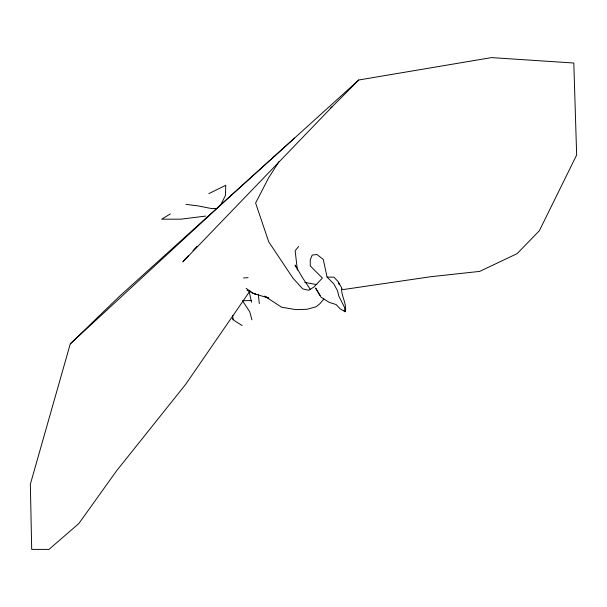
<?xml version="1.0" encoding="UTF-8"?>
<svg xmlns="http://www.w3.org/2000/svg" width="607" height="607" viewBox="0 0 607 607"><rect width="100%" height="100%" fill="white"/><g stroke="black" fill="none" stroke-linecap="round" stroke-linejoin="round"><path stroke-width="0.91" d="M294.653 137.979L119.154 296.626L70.275 343.881L30.35 484.204L31.693 549.396L48.977 549.396L78.811 523.575L116.567 470.842L185.727 384.261L250.054 290.836M220.561 205.166L225.402 195.515L225.774 185.31L208.793 193.625M279.129 161.424L268.56 177.95L255.608 203.034L268.734 241.844L292.999 278.196L302.718 288.879L308.713 290.26L313.963 286.997L322.385 278.059L310.291 265.934L310.23 259.948L312.195 255.054L316.93 254.515L323.281 259.424L327.067 277.096L333.744 283.788L337.575 290.799L338.752 295.935L344.419 307.134L345.125 311.748L339.981 308.66L336.157 304.57L329.29 302.392L321.012 297.127L315.587 288.022L320.056 295.48M298.674 246.419L295.154 250.767L297.392 270.13M323.736 299.107L319.942 303.667L316.095 306.778L306.952 309.297L295.7 309.6L281.618 307.203L264.606 296.133L268.78 298.128L252.929 293.31L246.138 288.348M188.572 255.539L182.851 261.867L332.378 106.551L358.76 79.995L491.465 57.604L573.805 63.022L576.65 155.02L539.319 230.797L517.118 253.643L479.689 271.397L430.864 276.701L343.653 289.501L341.802 289.16M193.018 250.623L196.835 246.404M70.275 343.881L227.845 198.421L358.76 79.995M330.231 108.395L332.378 106.551M170.408 213.892L161.644 219.195L180.985 219.165L205.72 216.077M243.498 277.976L248.088 277.665M243.346 300.685L251.457 300.548M327.067 277.096L333.903 277.164L338.122 281.618L341.658 287.794C340.906 296.102 347.166 303.371 345.125 311.748L343.957 310.443M216.707 208.58L211.115 208.474L198.337 205.932L185.985 204.362M304.797 282.414L316.824 284.607M247.019 290.176L256.162 294.63L254.637 293.591M242.17 325.564L234.37 320.648L232.587 318.629M339.556 284.417L338.66 283.105L339.267 284.736M310.352 289.44L302.855 278.256L295.116 265.039L295.579 266.814M242.451 300.7L249.697 311.672L251.92 319.813M249.113 291.383L251.548 302.233M258.339 294.258L259.272 303.591M232.716 315.359L233.05 319.988"/></g></svg>
